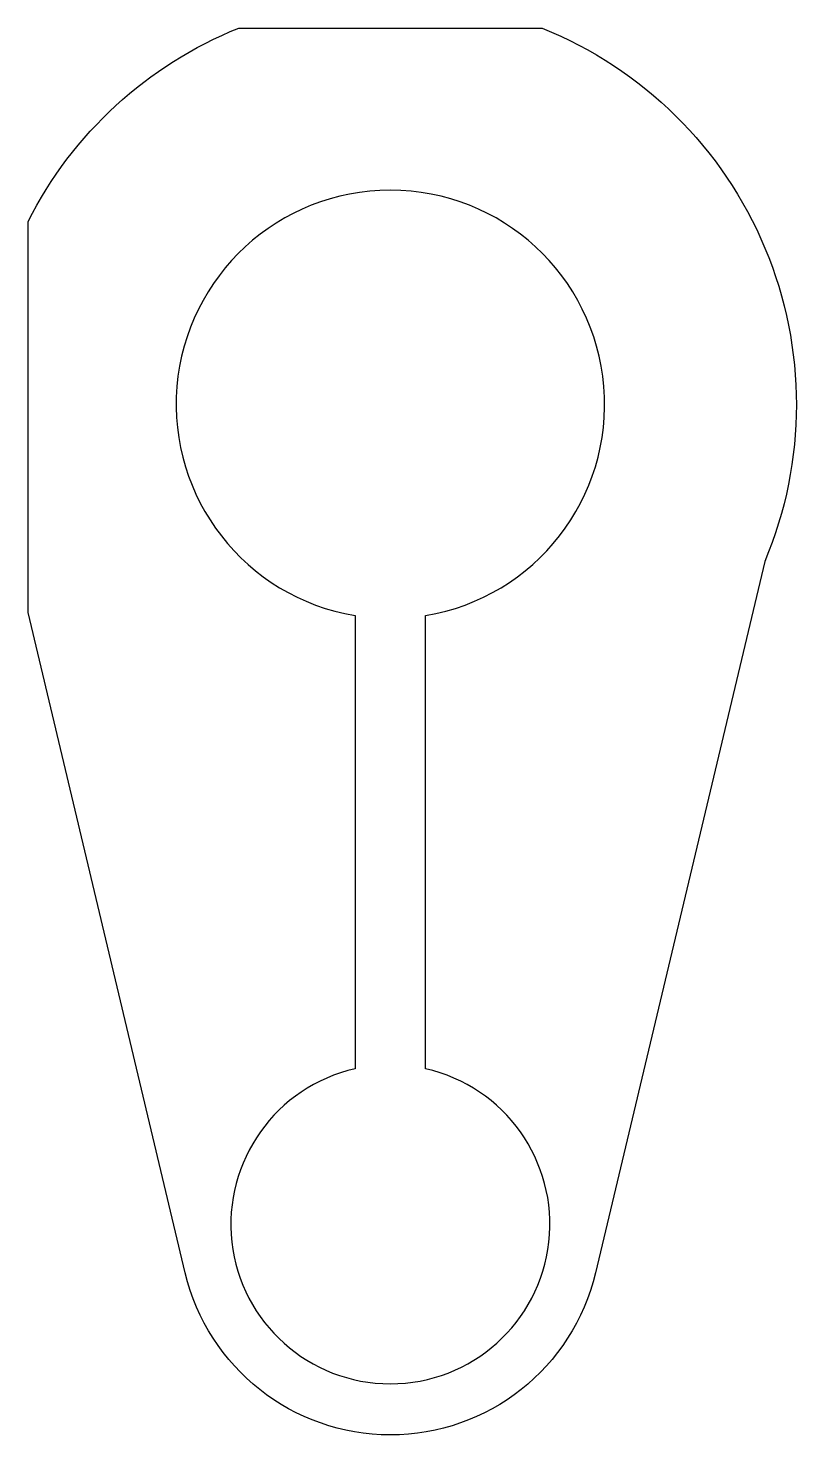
# Model space of a CAD drawing. Extents: x -35 to 40, y -99 to 36.
import ezdxf

# ---------------------------------------------------------------- set-up
doc = ezdxf.new("R2010")
doc.units = 0
doc.layers.get('0').update_dxf_attribs({"linetype": 'continuous'})

# ---------------------------------------------------------------- blocks, each defined once
blk = doc.blocks.new('PART__FEATURE_CS')
at = {"color": 0}
for points in [[(14.57, 36.18, -0.418273), (35.97, -15.06), (19.7, -83.44, -0.789904), (-19.7, -83.44), (-34.8, -19.99), (-34.8, 17.61, -0.18189), (-14.57, 36.18)], [(3.38, -20.27, 12.0951), (-3.38, -20.27), (-3.38, -63.82, 8.956426), (3.38, -63.82)]]:
    blk.add_lwpolyline(points, format="xyb", close=True, dxfattribs=at)

msp = doc.modelspace()

# ---------------------------------------------------------------- block references
at = {"color": 0}
msp.add_blockref('PART__FEATURE_CS', (0, 0), dxfattribs=at)

doc.saveas('drawing.dxf')
